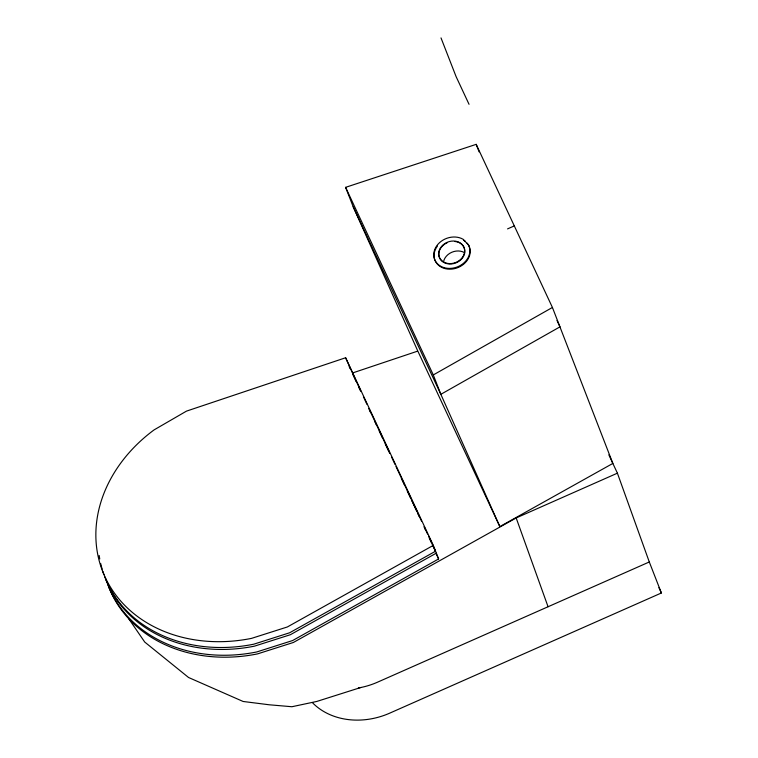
<?xml version="1.0" encoding="UTF-8"?>
<svg xmlns="http://www.w3.org/2000/svg" width="758" height="758" viewBox="0 0 758 758"><rect width="100%" height="100%" fill="white"/><g stroke="black" fill="none" stroke-linecap="round" stroke-linejoin="round"><path stroke-width="1.14" d="M499.844 526.592L440.843 394.321L433.292 374.935L552.421 307.464L476.185 144.352L345.61 187.34L353.162 206.716L417.99 351.456L499.844 526.592L612.852 463.432L552.421 307.464M433.311 545.381L287.348 626.97L251.533 638.369A144.105 119.044 -21.3 0 1 105.182 577.321A144.105 119.044 -21.3 0 1 154.092 429.89L186.468 411.13L345.62 357.757L433.311 545.381L435.585 551.189L289.613 632.778L253.797 644.186A144.105 119.044 -21.3 0 1 104.746 576.791M432.325 544.557L436.333 553.132L290.371 634.721L254.555 646.129A144.105 119.044 -21.3 0 1 105.504 578.724M436.333 553.132L438.607 558.949L292.635 640.538L256.82 651.937A144.105 119.044 -21.3 0 1 107.769 584.541M608.845 454.857L617.4 473.172L516.17 517.951L293.393 642.471L257.578 653.879A144.105 119.044 -21.3 0 1 108.527 586.484M507.557 228.897L514.303 225.903M617.4 473.172L649.293 561.972L377.645 682.134A68.296 56.414 -21.3 0 1 358.363 687.97M649.293 561.972L661.383 592.983L389.735 713.145A68.296 56.414 -21.3 0 1 312.514 702.742M352.584 372.955L417.506 351.181M360.675 687.534L316.797 701.444L291.915 706.731L269.289 704.788L243.119 701.472L188.553 677.491L144.721 642.045L128.765 618.765M469.041 104.31L456.117 76.662L441.004 37.9M556.988 320.454L559.982 326.85L440.843 394.321L353.162 206.716M658.901 587.658L661.383 592.983M345.61 187.34L433.292 374.935M360.912 391.441L345.62 357.757M363.423 396.804L366.929 404.308M369.43 409.671L388.977 451.484M391.479 456.847L394.994 464.351M395.989 466.492L401.001 477.218M402.005 479.359L421.552 521.172M424.054 526.535L427.559 534.039M428.564 536.181L435.585 551.189M349.144 366.578L350.149 368.72M352.65 374.082L356.156 381.587M358.667 386.95L360.164 390.162M368.682 408.391L370.69 412.684M374.698 421.259L376.707 425.551M379.208 430.904L382.714 438.408M385.225 443.771L389.735 453.426M401.257 478.08L404.763 485.584M407.273 490.947L410.779 498.451M411.784 500.593L416.796 511.318M417.791 513.46L419.297 516.681M424.309 527.397L425.314 529.548M429.322 538.123L431.321 542.406M436.096 553.586L438.607 558.949M476.185 144.352L479.122 151.884M464.663 253.03L464.512 252.641A13.293 10.982 -21.3 0 0 447.012 242.371A13.293 10.982 -21.3 0 0 443.477 261.946L443.62 262.334M516.17 517.951L548.062 606.751M454.952 241.47A13.293 10.982 -21.3 0 1 462.816 257.464A13.293 10.982 -21.3 0 1 441.753 260.941A13.293 10.982 -21.3 0 1 447.163 242.759M103.941 574.621A144.105 119.044 -21.3 0 1 102.832 571.324M102.15 569.106A144.105 119.044 -21.3 0 1 100.681 563.478M99.753 558.93A144.105 119.044 -21.3 0 1 99.184 555.5M467.146 243.138A18.457 15.245 -21.3 0 1 463.905 263.974A18.457 15.245 -21.3 0 1 439.953 266.361A18.457 15.245 -21.3 0 1 437.394 246.113M463.508 240.106A18.457 15.245 -21.3 0 1 465.44 241.461M468.69 245.241L463.204 239.329A18.457 15.245 -21.3 0 0 434.741 249.543A18.457 15.245 -21.3 0 0 452.119 268.247A18.457 15.245 -21.3 0 0 468.69 245.241M443.477 261.946A13.293 10.982 -21.3 0 0 464.512 252.641A13.293 10.982 -21.3 0 0 443.477 261.946"/></g></svg>
